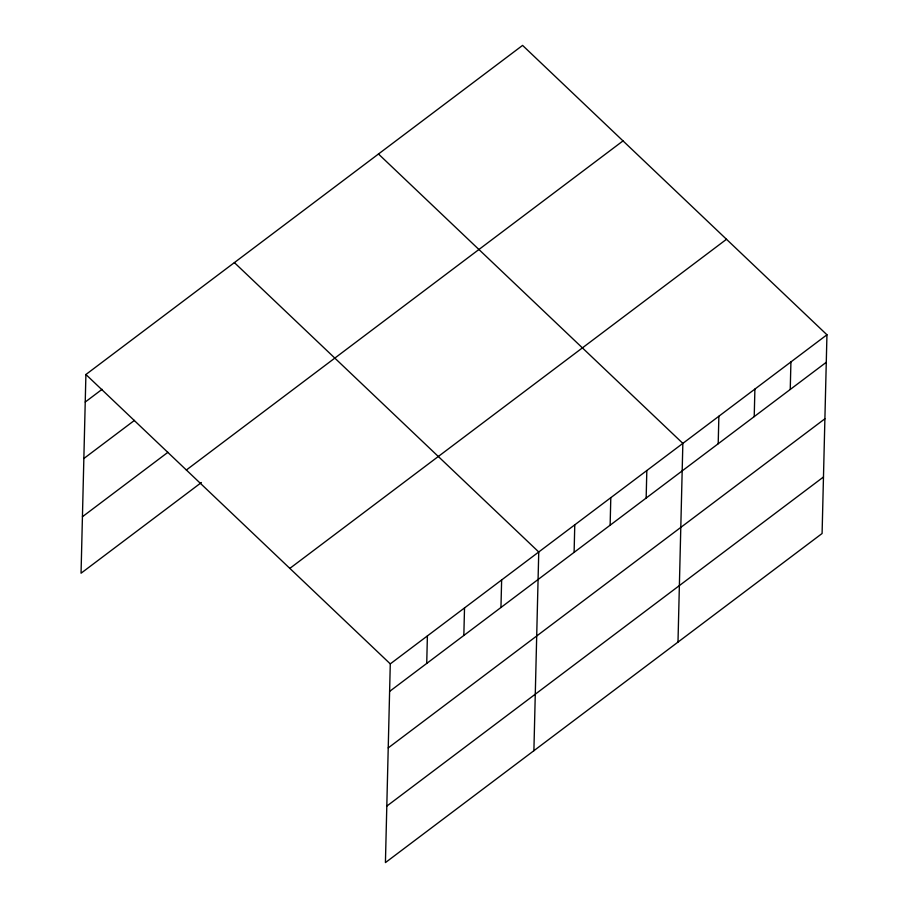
<?xml version="1.0" encoding="UTF-8"?>
<svg xmlns="http://www.w3.org/2000/svg" width="908" height="908" viewBox="0 0 908 908"><rect width="100%" height="100%" fill="white"/><g stroke="black" fill="none" stroke-linecap="round" stroke-linejoin="round"><path stroke-width="1.36" d="M85.908 374.505L390.281 663.884L385.423 862.6L822.092 533.495L826.95 334.78L522.577 45.4L85.908 374.505L81.05 573.22L201.406 482.523M426.726 663.43L427.396 635.906M463.84 635.452L464.521 607.929M500.955 607.486L501.636 579.962M533.893 750.7L538.75 551.985L234.377 262.605M574.106 552.359L574.775 524.835M610.131 525.21L610.8 497.686M646.155 498.049L646.825 470.537M677.992 642.104L682.85 443.376L378.477 154.008M718.194 443.751L718.875 416.227M754.219 416.602L754.9 389.078M790.244 389.453L790.925 361.929M85.238 402.028L102.105 389.316M83.854 458.517L134.475 420.381M82.435 516.731L167.912 452.309M186.356 470.004L623.013 140.899M289.845 568.385L726.502 239.281M390.281 663.884L826.95 334.78M389.611 691.408L826.269 362.303M388.227 747.897L824.895 418.792M386.808 806.1L823.465 476.995"/></g></svg>
